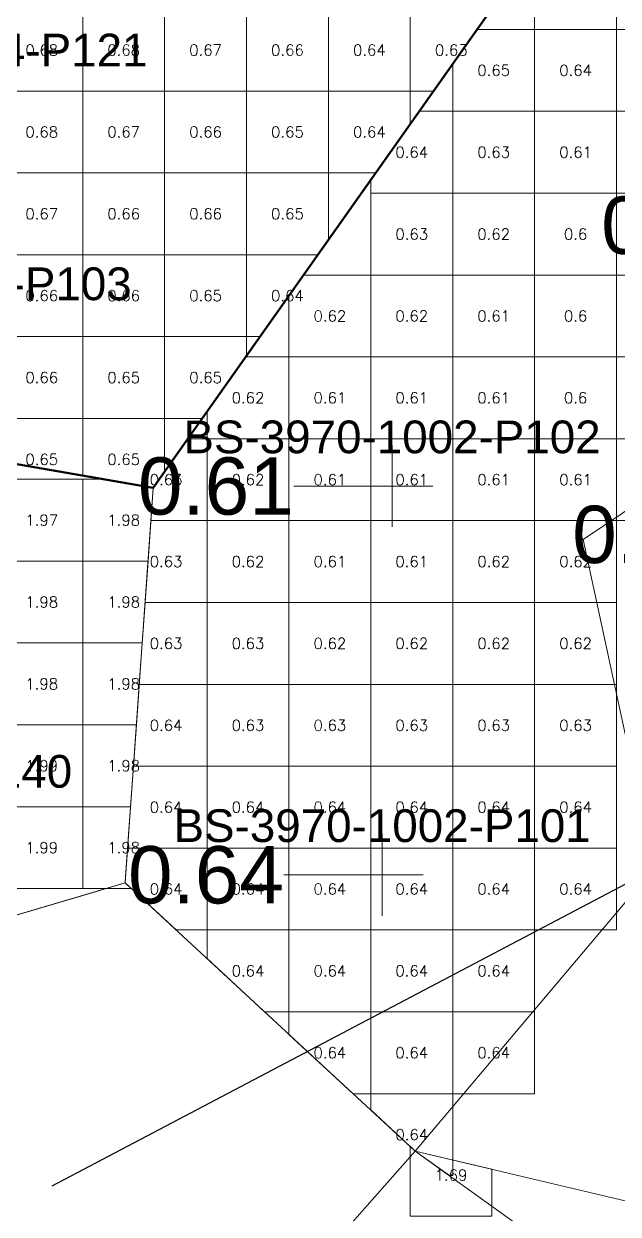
# Model space of a CAD drawing. Header units: inches. Extents: x 469759 to 470079, y 4349683 to 4349873.
# Drawn here: x 469840.65 to 469847.9, y 4349735.42 to 4349749.96 of the extents above; entities that cross this region are included whole.
import ezdxf
from ezdxf.enums import TextEntityAlignment as Align

# ---------------------------------------------------------------- set-up
doc = ezdxf.new("R2010")
doc.units = ezdxf.units.IN
doc.header["$MEASUREMENT"] = 0
for name, color, linetype, lineweight in [('1.500-3.000', 7, 'Continuous', 0), ('点', 7, 'Continuous', 0), ('爆区方格网', 7, 'Continuous', 0), ('线条', 7, 'Continuous', 0), ('钻孔', 7, 'Continuous', 0)]:
    doc.layers.add(name, color=color, linetype=linetype, lineweight=lineweight)
doc.styles.add('3dmine_textStyle_1', font='txt.shx', dxfattribs={"height": 1, "bigfont": 'gbcbig.shx'})
doc.styles.add('3dmine_textStyle_2', font='arial.ttf', dxfattribs={"height": 1})

msp = doc.modelspace()

# ---------------------------------------------------------------- hatches: boundary and pattern name
at = {"layer": '钻孔', "linetype": 'Continuous', "lineweight": 0, "true_color": 0x80ffff, "extrusion": (0, 1, 0)}
for points in [[(-469846.143, 3960.446), (-469845.143, 3960.446), (-469845.143, 3972.446), (-469846.143, 3972.446)], [(-469846.022, 3959.606), (-469845.022, 3959.606), (-469845.022, 3972.606), (-469846.022, 3972.606)]]:
    msp.add_hatch(color=131, dxfattribs=at).paths.add_polyline_path(points, flags=0)

# ---------------------------------------------------------------- linework, layer by layer
msp.add_line((469840.994, 4349735.767), (469854.439, 4349742.85))
at = {"color": 5, "linetype": 'Continuous', "lineweight": 50, "elevation": 1987.297}
msp.add_lwpolyline([(469824.272, 4349756.124), (469828.701, 4349753.527), (469831.831, 4349753.068), (469833.358, 4349750.622), (469837.582, 4349745.099), (469842.228, 4349744.294), (469848.28, 4349752.862), (469855.658, 4349756.452), (469851.682, 4349759.72), (469853.994, 4349765.649), (469852.242, 4349767.401), (469842.005, 4349764.839), (469836.359, 4349766.411), (469832.229, 4349766.357), (469826.099, 4349763.33)], dxfattribs=at)
at = {"color": 4, "linetype": 'Continuous', "lineweight": 0, "true_color": 0x00ffff, "elevation": 3966.233}
for points in [[(469845.427, 4349736.191), (469841.883, 4349739.467), (469842.228, 4349744.294), (469848.28, 4349752.862), (469855.658, 4349756.452), (469860.241, 4349759.881)], [(469858.867, 4349747.095), (469855.24, 4349743.466), (469853.308, 4349743.754), (469850.298, 4349745.551), (469847.477, 4349743.663), (469848.343, 4349739.646), (469845.427, 4349736.191)]]:
    msp.add_lwpolyline(points, dxfattribs=at)
at = {"color": 7, "linetype": 'Continuous', "lineweight": 0}
for points, elevation in [([(469845.427, 4349736.191), (469868.108, 4349719.891), (469868.108, 4349719.891), (469864.089, 4349732.247), (469861.567, 4349735.442), (469861.304, 4349735.775), (469863.277, 4349745.916), (469858.867, 4349747.095), (469855.24, 4349743.466), (469853.308, 4349743.754), (469850.298, 4349745.551), (469847.477, 4349743.663), (469848.343, 4349739.646), (469845.427, 4349736.191), (469845.427, 4349736.191)], 3966.233), ([(469841.494, 4349739.351), (469838.549, 4349738.484), (469833.362, 4349736.85), (469835.282, 4349733.706), (469836.652, 4349732.389), (469842.869, 4349728.186), (469845.478, 4349726.059), (469847.774, 4349728.804), (469844.034, 4349731.795), (469843.7, 4349734.237), (469845.427, 4349736.191), (469845.427, 4349736.191), (469841.884, 4349739.466), (469841.494, 4349739.351)], 3709.861)]:
    msp.add_lwpolyline(points, dxfattribs=dict(at, elevation=elevation))
at = {"color": 1, "linetype": 'Continuous', "lineweight": 0, "true_color": 0xff0000, "elevation": 3972.427}
msp.add_lwpolyline([(469845.427, 4349736.191), (469845.427, 4349736.191), (469853.646, 4349734.245), (469859.815, 4349730.088), (469861.012, 4349724.333), (469863.02, 4349721.36), (469859.293, 4349720.49), (469855.469, 4349723.158), (469850.298, 4349726.225), (469847.774, 4349728.804), (469844.034, 4349731.795), (469843.7, 4349734.237), (469845.427, 4349736.191)], dxfattribs=at)
at = {"layer": '1.500-3.000', "color": 1, "linetype": 'Continuous', "lineweight": 0, "true_color": 0xff0000}
for points in [[(469826.216, 4349740.273), (469827.905, 4349740.495), (469828.199, 4349740.534), (469830.409, 4349743.046), (469832.56, 4349743.105), (469833.538, 4349743.132), (469836.404, 4349743.299), (469837.141, 4349744.424), (469837.582, 4349745.099), (469842.228, 4349744.294)], [(469842.228, 4349744.294), (469841.884, 4349739.466), (469838.549, 4349738.484), (469834.168, 4349737.097), (469833.362, 4349736.85), (469833.602, 4349736.457), (469835.282, 4349733.706)]]:
    msp.add_lwpolyline(points, dxfattribs=at)
at = {"layer": '点', "color": 138, "linetype": 'Continuous', "lineweight": 0, "true_color": 0x004c4c}
for points, elevation in [([(469845.143, 4349743.815), (469845.143, 4349744.815)], 3972.446), ([(469845.643, 4349744.315), (469844.643, 4349744.315)], 3972.446), ([(469845.022, 4349739.066), (469845.022, 4349740.066)], 3972.606), ([(469845.522, 4349739.566), (469844.522, 4349739.566)], 3972.606)]:
    msp.add_lwpolyline(points, dxfattribs=dict(at, elevation=elevation))
at = {"layer": '爆区方格网', "color": 131, "linetype": 'Continuous', "lineweight": 0, "true_color": 0x80ffff, "elevation": 3972.427}
for points in [[(469847.884, 4349749.892), (469846.884, 4349749.892), (469846.884, 4349750.885), (469846.888, 4349750.892), (469847.884, 4349750.892), (469847.884, 4349749.892)], [(469846.884, 4349748.892), (469845.884, 4349748.892), (469845.884, 4349749.47), (469846.182, 4349749.892), (469846.884, 4349749.892), (469846.884, 4349748.892)], [(469847.884, 4349748.892), (469846.884, 4349748.892), (469846.884, 4349749.892), (469847.884, 4349749.892), (469847.884, 4349748.892)], [(469845.884, 4349747.892), (469844.884, 4349747.892), (469844.884, 4349748.054), (469845.475, 4349748.892), (469845.884, 4349748.892), (469845.884, 4349747.892)], [(469846.884, 4349747.892), (469845.884, 4349747.892), (469845.884, 4349748.892), (469846.884, 4349748.892), (469846.884, 4349747.892)], [(469847.884, 4349747.892), (469846.884, 4349747.892), (469846.884, 4349748.892), (469847.884, 4349748.892), (469847.884, 4349747.892)], [(469845.884, 4349746.892), (469844.884, 4349746.892), (469844.884, 4349747.892), (469845.884, 4349747.892), (469845.884, 4349746.892)], [(469846.884, 4349746.892), (469845.884, 4349746.892), (469845.884, 4349747.892), (469846.884, 4349747.892), (469846.884, 4349746.892)], [(469847.884, 4349746.892), (469846.884, 4349746.892), (469846.884, 4349747.892), (469847.884, 4349747.892), (469847.884, 4349746.892)], [(469844.884, 4349745.892), (469843.884, 4349745.892), (469843.884, 4349746.639), (469844.063, 4349746.892), (469844.884, 4349746.892), (469844.884, 4349745.892)], [(469845.884, 4349745.892), (469844.884, 4349745.892), (469844.884, 4349746.892), (469845.884, 4349746.892), (469845.884, 4349745.892)], [(469846.884, 4349745.892), (469845.884, 4349745.892), (469845.884, 4349746.892), (469846.884, 4349746.892), (469846.884, 4349745.892)], [(469847.884, 4349745.892), (469846.884, 4349745.892), (469846.884, 4349746.892), (469847.884, 4349746.892), (469847.884, 4349745.892)], [(469843.884, 4349744.892), (469842.884, 4349744.892), (469842.884, 4349745.223), (469843.356, 4349745.892), (469843.884, 4349745.892), (469843.884, 4349744.892)], [(469844.884, 4349744.892), (469843.884, 4349744.892), (469843.884, 4349745.892), (469844.884, 4349745.892), (469844.884, 4349744.892)], [(469845.884, 4349744.892), (469844.884, 4349744.892), (469844.884, 4349745.892), (469845.884, 4349745.892), (469845.884, 4349744.892)], [(469846.884, 4349744.892), (469845.884, 4349744.892), (469845.884, 4349745.892), (469846.884, 4349745.892), (469846.884, 4349744.892)], [(469847.884, 4349744.892), (469846.884, 4349744.892), (469846.884, 4349745.892), (469847.884, 4349745.892), (469847.884, 4349744.892)], [(469842.884, 4349743.892), (469842.199, 4349743.892), (469842.228, 4349744.294), (469842.65, 4349744.892), (469842.884, 4349744.892), (469842.884, 4349743.892)], [(469843.884, 4349743.892), (469842.884, 4349743.892), (469842.884, 4349744.892), (469843.884, 4349744.892), (469843.884, 4349743.892)], [(469844.884, 4349743.892), (469843.884, 4349743.892), (469843.884, 4349744.892), (469844.884, 4349744.892), (469844.884, 4349743.892)], [(469845.884, 4349743.892), (469844.884, 4349743.892), (469844.884, 4349744.892), (469845.884, 4349744.892), (469845.884, 4349743.892)], [(469846.884, 4349743.892), (469845.884, 4349743.892), (469845.884, 4349744.892), (469846.884, 4349744.892), (469846.884, 4349743.892)], [(469847.884, 4349743.892), (469846.884, 4349743.892), (469846.884, 4349744.892), (469847.884, 4349744.892), (469847.884, 4349743.892)], [(469842.884, 4349742.892), (469842.127, 4349742.892), (469842.199, 4349743.892), (469842.884, 4349743.892), (469842.884, 4349742.892)], [(469843.884, 4349742.892), (469842.884, 4349742.892), (469842.884, 4349743.892), (469843.884, 4349743.892), (469843.884, 4349742.892)], [(469844.884, 4349742.892), (469843.884, 4349742.892), (469843.884, 4349743.892), (469844.884, 4349743.892), (469844.884, 4349742.892)], [(469845.884, 4349742.892), (469844.884, 4349742.892), (469844.884, 4349743.892), (469845.884, 4349743.892), (469845.884, 4349742.892)], [(469846.884, 4349742.892), (469845.884, 4349742.892), (469845.884, 4349743.892), (469846.884, 4349743.892), (469846.884, 4349742.892)], [(469847.884, 4349742.892), (469846.884, 4349742.892), (469846.884, 4349743.892), (469847.884, 4349743.892), (469847.884, 4349742.892)], [(469842.884, 4349741.892), (469842.056, 4349741.892), (469842.127, 4349742.892), (469842.884, 4349742.892), (469842.884, 4349741.892)], [(469843.884, 4349741.892), (469842.884, 4349741.892), (469842.884, 4349742.892), (469843.884, 4349742.892), (469843.884, 4349741.892)], [(469844.884, 4349741.892), (469843.884, 4349741.892), (469843.884, 4349742.892), (469844.884, 4349742.892), (469844.884, 4349741.892)], [(469845.884, 4349741.892), (469844.884, 4349741.892), (469844.884, 4349742.892), (469845.884, 4349742.892), (469845.884, 4349741.892)], [(469846.884, 4349741.892), (469845.884, 4349741.892), (469845.884, 4349742.892), (469846.884, 4349742.892), (469846.884, 4349741.892)], [(469847.884, 4349741.892), (469846.884, 4349741.892), (469846.884, 4349742.892), (469847.884, 4349742.892), (469847.884, 4349741.892)], [(469842.884, 4349740.892), (469841.985, 4349740.892), (469842.056, 4349741.892), (469842.884, 4349741.892), (469842.884, 4349740.892)], [(469843.884, 4349740.892), (469842.884, 4349740.892), (469842.884, 4349741.892), (469843.884, 4349741.892), (469843.884, 4349740.892)], [(469844.884, 4349740.892), (469843.884, 4349740.892), (469843.884, 4349741.892), (469844.884, 4349741.892), (469844.884, 4349740.892)], [(469845.884, 4349740.892), (469844.884, 4349740.892), (469844.884, 4349741.892), (469845.884, 4349741.892), (469845.884, 4349740.892)], [(469846.884, 4349740.892), (469845.884, 4349740.892), (469845.884, 4349741.892), (469846.884, 4349741.892), (469846.884, 4349740.892)], [(469847.884, 4349740.892), (469846.884, 4349740.892), (469846.884, 4349741.892), (469847.884, 4349741.892), (469847.884, 4349740.892)], [(469842.884, 4349739.892), (469841.913, 4349739.892), (469841.985, 4349740.892), (469842.884, 4349740.892), (469842.884, 4349739.892)], [(469843.884, 4349739.892), (469842.884, 4349739.892), (469842.884, 4349740.892), (469843.884, 4349740.892), (469843.884, 4349739.892)], [(469844.884, 4349739.892), (469843.884, 4349739.892), (469843.884, 4349740.892), (469844.884, 4349740.892), (469844.884, 4349739.892)], [(469845.884, 4349739.892), (469844.884, 4349739.892), (469844.884, 4349740.892), (469845.884, 4349740.892), (469845.884, 4349739.892)], [(469846.884, 4349739.892), (469845.884, 4349739.892), (469845.884, 4349740.892), (469846.884, 4349740.892), (469846.884, 4349739.892)], [(469847.884, 4349739.892), (469846.884, 4349739.892), (469846.884, 4349740.892), (469847.884, 4349740.892), (469847.884, 4349739.892)], [(469842.884, 4349738.892), (469842.505, 4349738.892), (469841.884, 4349739.466), (469841.884, 4349739.481), (469841.913, 4349739.892), (469842.884, 4349739.892), (469842.884, 4349738.892)], [(469843.884, 4349738.892), (469842.884, 4349738.892), (469842.884, 4349739.892), (469843.884, 4349739.892), (469843.884, 4349738.892)], [(469844.884, 4349738.892), (469843.884, 4349738.892), (469843.884, 4349739.892), (469844.884, 4349739.892), (469844.884, 4349738.892)], [(469845.884, 4349738.892), (469844.884, 4349738.892), (469844.884, 4349739.892), (469845.884, 4349739.892), (469845.884, 4349738.892)], [(469846.884, 4349738.892), (469845.884, 4349738.892), (469845.884, 4349739.892), (469846.884, 4349739.892), (469846.884, 4349738.892)], [(469847.884, 4349738.892), (469846.884, 4349738.892), (469846.884, 4349739.892), (469847.884, 4349739.892), (469847.884, 4349738.892)], [(469843.884, 4349737.892), (469843.587, 4349737.892), (469842.884, 4349738.542), (469842.884, 4349738.892), (469843.884, 4349738.892), (469843.884, 4349737.892)], [(469844.884, 4349737.892), (469843.884, 4349737.892), (469843.884, 4349738.892), (469844.884, 4349738.892), (469844.884, 4349737.892)], [(469845.884, 4349737.892), (469844.884, 4349737.892), (469844.884, 4349738.892), (469845.884, 4349738.892), (469845.884, 4349737.892)], [(469846.884, 4349737.892), (469845.884, 4349737.892), (469845.884, 4349738.892), (469846.884, 4349738.892), (469846.884, 4349737.892)], [(469844.884, 4349736.892), (469844.669, 4349736.892), (469843.884, 4349737.617), (469843.884, 4349737.892), (469844.884, 4349737.892), (469844.884, 4349736.892)], [(469845.884, 4349736.892), (469844.884, 4349736.892), (469844.884, 4349737.892), (469845.884, 4349737.892), (469845.884, 4349736.892)], [(469846.884, 4349736.892), (469845.884, 4349736.892), (469845.884, 4349737.892), (469846.884, 4349737.892), (469846.884, 4349736.892)], [(469845.884, 4349735.892), (469845.844, 4349735.892), (469845.427, 4349736.191), (469844.884, 4349736.693), (469844.884, 4349736.892), (469845.884, 4349736.892), (469845.884, 4349735.892)]]:
    msp.add_lwpolyline(points, dxfattribs=at)
at = {"layer": '爆区方格网', "color": 4, "linetype": 'Continuous', "lineweight": 0, "true_color": 0x00ffff}
for points, elevation in [([(469848.884, 4349749.892), (469847.884, 4349749.892), (469847.884, 4349750.892), (469848.884, 4349750.892), (469848.884, 4349749.892)], 3972.427), ([(469841.366, 4349749.14), (469840.366, 4349749.14), (469840.366, 4349750.14), (469841.366, 4349750.14), (469841.366, 4349749.14)], 3972.76), ([(469842.366, 4349749.14), (469841.366, 4349749.14), (469841.366, 4349750.14), (469842.366, 4349750.14), (469842.366, 4349749.14)], 3972.76), ([(469848.884, 4349748.892), (469847.884, 4349748.892), (469847.884, 4349749.892), (469848.884, 4349749.892), (469848.884, 4349748.892)], 3972.427), ([(469841.366, 4349748.14), (469840.366, 4349748.14), (469840.366, 4349749.14), (469841.366, 4349749.14), (469841.366, 4349748.14)], 3972.76), ([(469842.366, 4349748.14), (469841.366, 4349748.14), (469841.366, 4349749.14), (469842.366, 4349749.14), (469842.366, 4349748.14)], 3972.76), ([(469843.366, 4349748.14), (469842.366, 4349748.14), (469842.366, 4349749.14), (469843.366, 4349749.14), (469843.366, 4349748.14)], 3972.76), ([(469844.366, 4349748.14), (469843.366, 4349748.14), (469843.366, 4349749.14), (469844.366, 4349749.14), (469844.366, 4349748.14)], 3972.76), ([(469848.884, 4349747.892), (469847.884, 4349747.892), (469847.884, 4349748.892), (469848.884, 4349748.892), (469848.884, 4349747.892)], 3972.427), ([(469841.366, 4349747.14), (469840.366, 4349747.14), (469840.366, 4349748.14), (469841.366, 4349748.14), (469841.366, 4349747.14)], 3972.76), ([(469842.366, 4349747.14), (469841.366, 4349747.14), (469841.366, 4349748.14), (469842.366, 4349748.14), (469842.366, 4349747.14)], 3972.76), ([(469843.366, 4349747.14), (469842.366, 4349747.14), (469842.366, 4349748.14), (469843.366, 4349748.14), (469843.366, 4349747.14)], 3972.76), ([(469844.366, 4349747.322), (469844.238, 4349747.14), (469843.366, 4349747.14), (469843.366, 4349748.14), (469844.366, 4349748.14), (469844.366, 4349747.322)], 3972.76), ([(469848.884, 4349746.892), (469847.884, 4349746.892), (469847.884, 4349747.892), (469848.884, 4349747.892), (469848.884, 4349746.892)], 3972.427), ([(469841.366, 4349746.14), (469840.366, 4349746.14), (469840.366, 4349747.14), (469841.366, 4349747.14), (469841.366, 4349746.14)], 3972.76), ([(469842.366, 4349746.14), (469841.366, 4349746.14), (469841.366, 4349747.14), (469842.366, 4349747.14), (469842.366, 4349746.14)], 3972.76), ([(469843.366, 4349746.14), (469842.366, 4349746.14), (469842.366, 4349747.14), (469843.366, 4349747.14), (469843.366, 4349746.14)], 3972.76), ([(469843.531, 4349746.14), (469843.366, 4349746.14), (469843.366, 4349747.14), (469844.238, 4349747.14), (469843.531, 4349746.14)], 3972.76), ([(469848.884, 4349745.892), (469847.884, 4349745.892), (469847.884, 4349746.892), (469848.884, 4349746.892), (469848.884, 4349745.892)], 3972.427), ([(469841.366, 4349745.14), (469840.366, 4349745.14), (469840.366, 4349746.14), (469841.366, 4349746.14), (469841.366, 4349745.14)], 3972.76), ([(469842.366, 4349745.14), (469841.366, 4349745.14), (469841.366, 4349746.14), (469842.366, 4349746.14), (469842.366, 4349745.14)], 3972.76), ([(469843.366, 4349745.906), (469842.825, 4349745.14), (469842.366, 4349745.14), (469842.366, 4349746.14), (469843.366, 4349746.14), (469843.366, 4349745.906)], 3972.76), ([(469848.884, 4349744.892), (469847.884, 4349744.892), (469847.884, 4349745.892), (469848.884, 4349745.892), (469848.884, 4349744.892)], 3972.427), ([(469841.366, 4349744.443), (469840.366, 4349744.616), (469840.366, 4349745.14), (469841.366, 4349745.14), (469841.366, 4349744.443)], 3972.76), ([(469842.366, 4349744.49), (469842.228, 4349744.294), (469841.366, 4349744.443), (469841.366, 4349745.14), (469842.366, 4349745.14), (469842.366, 4349744.49)], 3972.76), ([(469848.884, 4349743.892), (469847.884, 4349743.892), (469847.884, 4349744.892), (469848.884, 4349744.892), (469848.884, 4349743.892)], 3972.427)]:
    msp.add_lwpolyline(points, dxfattribs=dict(at, elevation=elevation))
at = {"layer": '爆区方格网', "color": 4, "linetype": 'Continuous', "lineweight": 0, "elevation": 3972.76}
for points in [[(469843.366, 4349749.14), (469842.366, 4349749.14), (469842.366, 4349750.14), (469843.366, 4349750.14), (469843.366, 4349749.14)], [(469844.366, 4349749.14), (469843.366, 4349749.14), (469843.366, 4349750.14), (469844.366, 4349750.14), (469844.366, 4349749.14)], [(469845.366, 4349749.14), (469844.366, 4349749.14), (469844.366, 4349750.14), (469845.366, 4349750.14), (469845.366, 4349749.14)], [(469845.651, 4349749.14), (469845.366, 4349749.14), (469845.366, 4349750.14), (469846.357, 4349750.14), (469845.651, 4349749.14)], [(469845.366, 4349748.737), (469844.944, 4349748.14), (469844.366, 4349748.14), (469844.366, 4349749.14), (469845.366, 4349749.14), (469845.366, 4349748.737)]]:
    msp.add_lwpolyline(points, dxfattribs=at)
at = {"layer": '爆区方格网', "color": 1, "linetype": 'Continuous', "lineweight": 0, "true_color": 0xff0000}
for points, elevation in [([(469841.366, 4349743.398), (469840.366, 4349743.398), (469840.366, 4349744.398), (469841.366, 4349744.398), (469841.366, 4349743.398)], 3970.45), ([(469842.228, 4349744.294), (469842.164, 4349743.398), (469841.366, 4349743.398), (469841.366, 4349744.398), (469841.624, 4349744.398), (469842.228, 4349744.294)], 3970.45), ([(469842.228, 4349744.294), (469842.301, 4349744.398), (469842.301, 4349744.398), (469842.228, 4349744.294)], 3970.45), ([(469841.366, 4349742.398), (469840.366, 4349742.398), (469840.366, 4349743.398), (469841.366, 4349743.398), (469841.366, 4349742.398)], 3970.45), ([(469842.093, 4349742.398), (469841.366, 4349742.398), (469841.366, 4349743.398), (469842.164, 4349743.398), (469842.093, 4349742.398)], 3970.45), ([(469841.366, 4349741.398), (469840.366, 4349741.398), (469840.366, 4349742.398), (469841.366, 4349742.398), (469841.366, 4349741.398)], 3970.45), ([(469842.021, 4349741.398), (469841.366, 4349741.398), (469841.366, 4349742.398), (469842.093, 4349742.398), (469842.021, 4349741.398)], 3970.45), ([(469841.366, 4349740.398), (469840.366, 4349740.398), (469840.366, 4349741.398), (469841.366, 4349741.398), (469841.366, 4349740.398)], 3970.45), ([(469841.95, 4349740.398), (469841.366, 4349740.398), (469841.366, 4349741.398), (469842.021, 4349741.398), (469841.95, 4349740.398)], 3970.45), ([(469841.366, 4349739.398), (469840.366, 4349739.398), (469840.366, 4349740.398), (469841.366, 4349740.398), (469841.366, 4349739.398)], 3970.45), ([(469841.884, 4349739.466), (469841.655, 4349739.398), (469841.366, 4349739.398), (469841.366, 4349740.398), (469841.95, 4349740.398), (469841.884, 4349739.466)], 3970.45), ([(469841.957, 4349739.398), (469841.655, 4349739.398), (469841.884, 4349739.466), (469841.957, 4349739.398)], 3970.45), ([(469845.427, 4349736.191), (469846.363, 4349735.97), (469846.363, 4349735.398), (469845.363, 4349735.398), (469845.363, 4349736.25), (469845.427, 4349736.191)], 3970.35)]:
    msp.add_lwpolyline(points, dxfattribs=dict(at, elevation=elevation))
at = {"layer": '线条', "color": 138, "linetype": 'Continuous', "lineweight": 0, "true_color": 0x004c4c}
for points, elevation in [([(469845.143, 4349744.315), (469845.143, 4349744.315), (469845.143, 4349744.315)], 3972.446), ([(469845.022, 4349739.566), (469845.022, 4349739.566), (469845.022, 4349739.566)], 3972.606)]:
    msp.add_lwpolyline(points, dxfattribs=dict(at, elevation=elevation))
at = {"layer": '钻孔', "color": 131, "linetype": 'Continuous', "lineweight": 0, "true_color": 0x80ffff}
for points, elevation in [([(469845.143, 4349744.315), (469843.943, 4349744.315)], 3972.446), ([(469845.143, 4349744.315), (469843.943, 4349744.315)], 3960.446), ([(469845.022, 4349739.566), (469843.822, 4349739.566)], 3972.606), ([(469845.022, 4349739.566), (469843.822, 4349739.566)], 3959.606)]:
    msp.add_lwpolyline(points, dxfattribs=dict(at, elevation=elevation))

# ---------------------------------------------------------------- texts
at = {"color": 4, "linetype": 'Continuous', "lineweight": 0, "true_color": 0x00ffff, "style": '3dmine_textStyle_1'}
for s, p in [('0.68', (469840.866, 4349749.64, 3972.76)), ('0.68', (469841.866, 4349749.64, 3972.76)), ('0.67', (469842.866, 4349749.64, 3972.76)), ('0.68', (469840.866, 4349748.64, 3972.76)), ('0.67', (469841.866, 4349748.64, 3972.76)), ('0.66', (469842.866, 4349748.64, 3972.76)), ('0.65', (469843.866, 4349748.64, 3972.76)), ('0.67', (469840.866, 4349747.64, 3972.76)), ('0.66', (469841.866, 4349747.64, 3972.76)), ('0.66', (469842.866, 4349747.64, 3972.76)), ('0.65', (469843.866, 4349747.64, 3972.76)), ('0.66', (469840.866, 4349746.64, 3972.76)), ('0.66', (469841.866, 4349746.64, 3972.76)), ('0.65', (469842.866, 4349746.64, 3972.76)), ('0.64', (469843.866, 4349746.64, 3972.76)), ('0.66', (469840.866, 4349745.64, 3972.76)), ('0.65', (469841.866, 4349745.64, 3972.76)), ('0.65', (469842.866, 4349745.64, 3972.76)), ('0.65', (469840.866, 4349744.64, 3972.76)), ('0.65', (469841.866, 4349744.64, 3972.76))]:
    msp.add_text(s, height=0.1333, dxfattribs=at).set_placement(p, align=Align.MIDDLE_CENTER)
at = {"color": 4, "linetype": 'Continuous', "lineweight": 0, "style": '3dmine_textStyle_1'}
for s, p in [('0.66', (469843.866, 4349749.64, 3972.76)), ('0.64', (469844.866, 4349749.64, 3972.76)), ('0.63', (469845.866, 4349749.64, 3972.76)), ('0.64', (469844.866, 4349748.64, 3972.76))]:
    msp.add_text(s, height=0.1333, dxfattribs=at).set_placement(p, align=Align.MIDDLE_CENTER)
at = {"color": 131, "linetype": 'Continuous', "lineweight": 0, "true_color": 0x80ffff, "style": '3dmine_textStyle_1'}
for s, p in [('0.65', (469846.384, 4349749.392, 3972.427)), ('0.64', (469847.384, 4349749.392, 3972.427)), ('0.64', (469845.384, 4349748.392, 3972.427)), ('0.63', (469846.384, 4349748.392, 3972.427)), ('0.61', (469847.384, 4349748.392, 3972.427)), ('0.63', (469845.384, 4349747.392, 3972.427)), ('0.62', (469846.384, 4349747.392, 3972.427)), ('0.6', (469847.384, 4349747.392, 3972.427)), ('0.62', (469844.384, 4349746.392, 3972.427)), ('0.62', (469845.384, 4349746.392, 3972.427)), ('0.61', (469846.384, 4349746.392, 3972.427)), ('0.6', (469847.384, 4349746.392, 3972.427)), ('0.62', (469843.384, 4349745.392, 3972.427)), ('0.61', (469844.384, 4349745.392, 3972.427)), ('0.61', (469845.384, 4349745.392, 3972.427)), ('0.61', (469846.384, 4349745.392, 3972.427)), ('0.6', (469847.384, 4349745.392, 3972.427)), ('0.63', (469842.384, 4349744.392, 3972.427)), ('0.62', (469843.384, 4349744.392, 3972.427)), ('0.61', (469844.384, 4349744.392, 3972.427)), ('0.61', (469845.384, 4349744.392, 3972.427)), ('0.61', (469846.384, 4349744.392, 3972.427)), ('0.61', (469847.384, 4349744.392, 3972.427)), ('0.63', (469842.384, 4349743.392, 3972.427)), ('0.62', (469843.384, 4349743.392, 3972.427)), ('0.61', (469844.384, 4349743.392, 3972.427)), ('0.61', (469845.384, 4349743.392, 3972.427)), ('0.62', (469846.384, 4349743.392, 3972.427)), ('0.62', (469847.384, 4349743.392, 3972.427)), ('0.63', (469842.384, 4349742.392, 3972.427)), ('0.63', (469843.384, 4349742.392, 3972.427)), ('0.62', (469844.384, 4349742.392, 3972.427)), ('0.62', (469845.384, 4349742.392, 3972.427)), ('0.62', (469846.384, 4349742.392, 3972.427)), ('0.62', (469847.384, 4349742.392, 3972.427)), ('0.64', (469842.384, 4349741.392, 3972.427)), ('0.63', (469843.384, 4349741.392, 3972.427)), ('0.63', (469844.384, 4349741.392, 3972.427)), ('0.63', (469845.384, 4349741.392, 3972.427)), ('0.63', (469846.384, 4349741.392, 3972.427)), ('0.63', (469847.384, 4349741.392, 3972.427)), ('0.64', (469842.384, 4349740.392, 3972.427)), ('0.64', (469843.384, 4349740.392, 3972.427)), ('0.64', (469844.384, 4349740.392, 3972.427)), ('0.64', (469845.384, 4349740.392, 3972.427)), ('0.64', (469846.384, 4349740.392, 3972.427)), ('0.64', (469847.384, 4349740.392, 3972.427)), ('0.64', (469842.384, 4349739.392, 3972.427)), ('0.64', (469843.384, 4349739.392, 3972.427)), ('0.64', (469844.384, 4349739.392, 3972.427)), ('0.64', (469845.384, 4349739.392, 3972.427)), ('0.64', (469846.384, 4349739.392, 3972.427)), ('0.64', (469847.384, 4349739.392, 3972.427)), ('0.64', (469843.384, 4349738.392, 3972.427)), ('0.64', (469844.384, 4349738.392, 3972.427)), ('0.64', (469845.384, 4349738.392, 3972.427)), ('0.64', (469846.384, 4349738.392, 3972.427)), ('0.64', (469844.384, 4349737.392, 3972.427)), ('0.64', (469845.384, 4349737.392, 3972.427)), ('0.64', (469846.384, 4349737.392, 3972.427)), ('0.64', (469845.384, 4349736.392, 3972.427))]:
    msp.add_text(s, height=0.1333, dxfattribs=at).set_placement(p, align=Align.MIDDLE_CENTER)
at = {"color": 1, "linetype": 'Continuous', "lineweight": 0, "true_color": 0xff0000, "style": '3dmine_textStyle_1'}
for s, p in [('1.97', (469840.866, 4349743.898, 3970.45)), ('1.98', (469841.866, 4349743.898, 3970.45)), ('1.98', (469840.866, 4349742.898, 3970.45)), ('1.98', (469841.866, 4349742.898, 3970.45)), ('1.98', (469840.866, 4349741.898, 3970.45)), ('1.98', (469841.866, 4349741.898, 3970.45)), ('1.99', (469840.866, 4349740.898, 3970.45)), ('1.98', (469841.866, 4349740.898, 3970.45)), ('1.99', (469840.866, 4349739.898, 3970.45)), ('1.98', (469841.866, 4349739.898, 3970.45)), ('1.69', (469845.863, 4349735.898, 3970.35))]:
    msp.add_text(s, height=0.1333, dxfattribs=at).set_placement(p, align=Align.MIDDLE_CENTER)
at = {"layer": '钻孔', "color": 138, "linetype": 'Continuous', "lineweight": 0, "true_color": 0x004c4c, "style": '3dmine_textStyle_2'}
for s, p in [('BS-3970-1004-P121', (469839.61, 4349749.44, 3972.49)), ('BS-3970-1002-P103', (469839.417, 4349746.585, 3972.388)), ('BS-3970-1002-P102', (469845.143, 4349744.715, 3972.446)), ('BS-3970-1004-P140', (469838.69, 4349740.63, 3970.73)), ('BS-3970-1002-P101', (469845.022, 4349739.966, 3972.606))]:
    msp.add_text(s, height=0.4, dxfattribs=at).set_placement(p, align=Align.CENTER)
at = {"layer": '钻孔', "color": 8, "linetype": 'Continuous', "lineweight": 0, "true_color": 0x808080, "style": '3dmine_textStyle_2'}
for s, p in [('0.41', (469849.6, 4349747.501, 3966.427)), ('0.33', (469849.246, 4349743.724, 3966.016))]:
    msp.add_text(s, height=0.7, dxfattribs=at).set_placement(p, align=Align.MIDDLE_RIGHT)
at = {"layer": '钻孔', "color": 131, "linetype": 'Continuous', "lineweight": 0, "true_color": 0x80ffff, "style": '3dmine_textStyle_2'}
for s, p in [('0.61', (469843.943, 4349744.315, 3966.446)), ('0.64', (469843.822, 4349739.566, 3966.106))]:
    msp.add_text(s, height=0.7, dxfattribs=at).set_placement(p, align=Align.MIDDLE_RIGHT)

doc.saveas('drawing.dxf')
